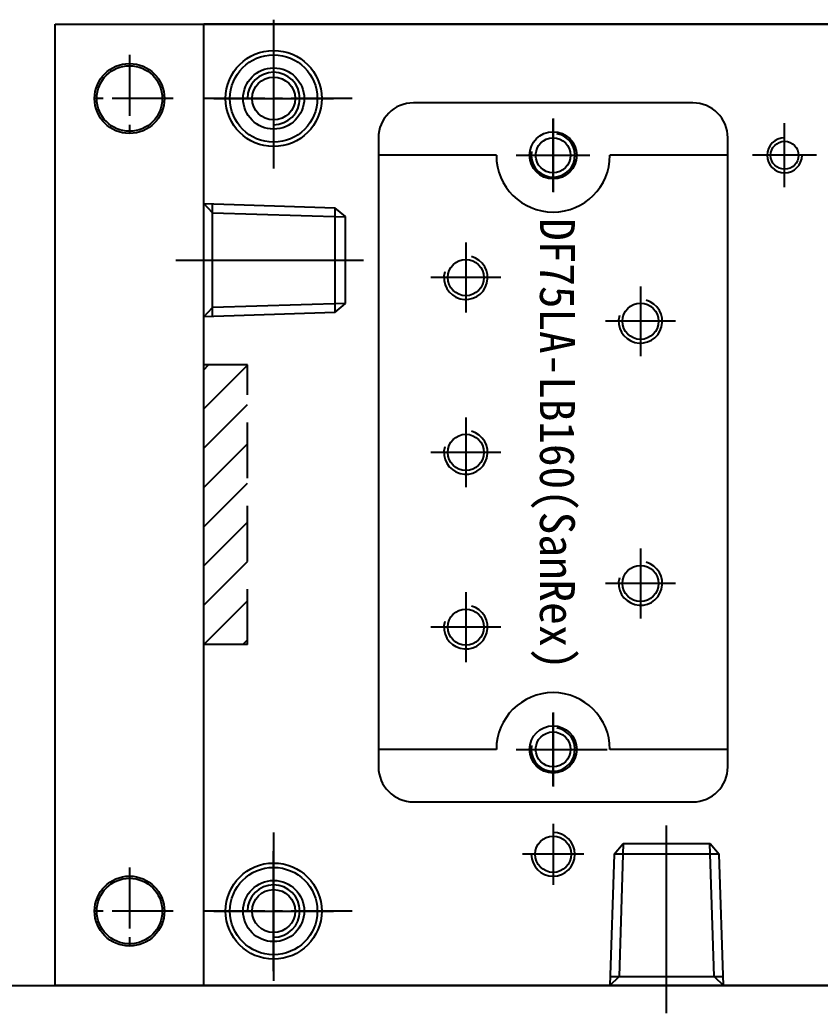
# Model space of a CAD drawing. Header units: millimetres. Extents: x 24815 to 37207, y -9299 to 5469.
# Drawn here: x 34457.1 to 34548.7, y 236.1 to 349.8 of the extents above; entities that cross this region are included whole.
import ezdxf

# ---------------------------------------------------------------- set-up
doc = ezdxf.new("R2010")
doc.units = ezdxf.units.MM
for name, pattern in [('CENTER', [50.8, 31.75, -6.35, 6.35, -6.35]), ('CENTER1', [10, 7, -1, 1, -1]), ('CENTERX2', [101.6, 63.5, -12.7, 12.7, -12.7]), ('HIDDENX2', [19.05, 12.7, -6.35])]:
    doc.linetypes.add(name, pattern=pattern)
doc.layers.add('case', color=3, linetype='Continuous', lineweight=30)
for name, color, linetype in [('CENTER', 1, 'CENTER'), ('CL', 1, 'CENTER'), ('FL', 3, 'Continuous')]:
    doc.layers.add(name, color=color, linetype=linetype)
doc.styles.add('HAN', font='')
doc.styles.get('HAN').set_extended_font_data('GulimChe')

# ---------------------------------------------------------------- blocks, each defined once
blk = doc.blocks.new('A$C5A2C6DAD')
h = blk.add_hatch()
h.set_pattern_fill('ANSI31', color=256, style=0)
h.set_pattern_definition([(225, (9257.695, 3044.853), (2.245064, -2.245064), [])])
h.paths.add_polyline_path([(7.98, -81.5), (2.98, -81.5), (2.98, -48.5), (7.98, -48.5)])
h.paths.add_polyline_path([(2.98, -11.5), (7.98, -11.5), (7.98, -44.5), (2.98, -44.5)])
h.paths.add_polyline_path([(-205, -46.5), (-200, -46.5), (-200, -62.5), (-205, -62.5)])
h.paths.add_polyline_path([(-200, -46.5), (-205, -46.5), (-205, -30.5), (-200, -30.5)])
at = {"color": 1}
for p, q in [((8, 8.5), (-205, 8.5)), ((-205, -101.5), (-205, 8.5)), ((8, -101.5), (8, 8.5)), ((8, -101.5), (-205, -101.5))]:
    blk.add_line(p, q, dxfattribs=at)
for p, q in [((-197, 6.86), (-197, -6.86)), ((0, 6.86), (0, -6.86)), ((-125, -4.19), (-125, 4.19)), ((-77, -4.19), (-77, 4.19)), ((-62, -4.19), (-62, 4.19)), ((-14, -4.19), (-14, 4.19)), ((-203.86, 0), (-190.14, 0)), ((-129.19, 0), (-120.81, 0)), ((-81.19, 0), (-72.81, 0)), ((-66.19, 0), (-57.81, 0)), ((-18.19, 0), (-9.81, 0)), ((-6.86, 0), (6.86, 0)), ((-165, -10.69), (-165, -2.31)), ((-169.19, -6.5), (-160.81, -6.5)), ((-205, -12), (-190, -12.5)), ((-205, -25), (-205, -12)), ((-204, -24.93), (-204, -12.07)), ((-188.78, -13.5), (-190, -12.5)), ((-190, -12.5), (-190, -24.5)), ((-188.78, -23.46), (-188.78, -13.5)), ((-190, -24.5), (-188.78, -23.46)), ((-190, -24.5), (-205, -25)), ((-165, -78.69), (-165, -70.31)), ((-169.19, -74.5), (-158.81, -74.5)), ((-197, -99.86), (-197, -86.14)), ((-158, -86.5), (-156.97, -85.28)), ((-156.97, -85.28), (-147, -85.28)), ((-147, -85.28), (-146, -86.5)), ((0, -99.86), (0, -86.14)), ((-158, -86.5), (-158.5, -101.5)), ((-146, -86.5), (-158, -86.5)), ((-145.5, -101.5), (-146, -86.5)), ((-125, -97.19), (-125, -88.81)), ((-77, -97.19), (-77, -88.81)), ((-62, -97.19), (-62, -88.81)), ((-14, -97.19), (-14, -88.81)), ((-203.86, -93), (-190.14, -93)), ((-129.19, -93), (-120.81, -93)), ((-81.19, -93), (-72.81, -93)), ((-66.19, -93), (-57.81, -93)), ((-18.19, -93), (-9.81, -93)), ((-6.86, -93), (6.86, -93)), ((-158.44, -100.5), (-145.57, -100.5)), ((-158.5, -101.5), (-145.5, -101.5))]:
    blk.add_line(p, q)
at = {"color": 1, "linetype": 'CENTERX2'}
blk.add_line((-197, 5.75), (-197, -5.75), dxfattribs=at)
at = {"color": 3}
for p, q in [((-204, -13.07), (-205, -12)), ((-204, -13.07), (-188.78, -13.54)), ((-188.78, -23.46), (-204, -23.93)), ((-205, -25), (-204, -23.93)), ((-156.97, -85.28), (-157.44, -100.5)), ((-146.57, -100.5), (-147.04, -85.28)), ((-158.5, -101.5), (-157.44, -100.5)), ((-146.57, -100.5), (-145.5, -101.5))]:
    blk.add_line(p, q, dxfattribs=at)
at = {"linetype": 'HIDDENX2', "ltscale": 0.5}
for p, q in [((8, -11.5), (3, -11.5)), ((3, -44.5), (3, -11.5)), ((-200, -30.5), (-205, -30.5)), ((-200, -62.5), (-200, -30.5)), ((8, -44.5), (3, -44.5)), ((8, -48.5), (3, -48.5)), ((3, -48.5), (3, -81.5)), ((-200, -62.5), (-205, -62.5)), ((8, -81.5), (3, -81.5))]:
    blk.add_line(p, q, dxfattribs=at)
at = {"color": 1, "linetype": 'CENTER', "ltscale": 3}
for p, q in [((-208.18, -18.5), (-186.71, -18.5)), ((-152, -104.68), (-152, -83.21))]:
    blk.add_line(p, q, dxfattribs=at)
at = {"color": 1}
for centre, radius in [((-197, 0), 5.5), ((0, 0), 5.5), ((-197, 0), 3.5), ((0, 0), 3.5), ((-197, -93), 5.5), ((0, -93), 5.5), ((-197, -93), 3.5), ((0, -93), 3.5)]:
    blk.add_circle(centre, radius, dxfattribs=at)
at = {"color": 3}
for centre, radius in [((-125, 0), 2.5), ((-77, 0), 2.5), ((-62, 0), 2.5), ((-14, 0), 2.5), ((-165, -6.5), 2), ((-138.5, -6.5), 1.6), ((-165, -74.5), 2), ((-125, -93), 2.5), ((-77, -93), 2.5), ((-62, -93), 2.5), ((-14, -93), 2.5)]:
    blk.add_circle(centre, radius, dxfattribs=at)
blk.add_circle((-165, -86.5), 2.07)
for centre, radius in [((-125, 0), 3), ((-77, 0), 3), ((-62, 0), 3), ((-14, 0), 3), ((-138.5, -6.5), 2), ((-125, -93), 3), ((-77, -93), 3), ((-62, -93), 3), ((-14, -93), 3)]:
    blk.add_arc(centre, radius, 90, 0)
at = {"color": 0}
for centre in [(-165, -6.5), (-165, -74.5)]:
    blk.add_arc(centre, 2.5, 170, 80, dxfattribs=at)
at = {"layer": 'CENTER', "linetype": 'CENTER', "ltscale": 3}
for p, q in [((-138.5, -10.16), (-138.5, -2.84)), ((-134.84, -6.5), (-142.16, -6.5))]:
    blk.add_line(p, q, dxfattribs=at)
at = {"layer": 'CL'}
for p, q in [((-165, -83), (-165, -90)), ((-161.5, -86.5), (-168.5, -86.5))]:
    blk.add_line(p, q, dxfattribs=at)
at = {"layer": 'FL'}
blk.add_arc((-165, -86.5), 2.5, 180, 90, dxfattribs=at)
blk = doc.blocks.new('A$C27B62AE4')
at = {"color": 161}
for p, q in [((21.14, 26.7, 0), (-50.86, 26.7, 0)), ((-48.86, 26.7, 0), (-48.86, 13.2, 0)), ((19.14, 26.7, 0), (19.14, 13.2, 0)), ((-54.86, 22.7, 0), (-54.86, -9.3, 0)), ((25.14, -9.3, 0), (25.14, 22.7, 0)), ((-48.86, 0.2, 0), (-48.86, -13.3, 0)), ((19.14, 0.2, 0), (19.14, -13.3, 0)), ((-50.86, -13.3, 0), (21.14, -13.3, 0))]:
    blk.add_line(p, q, dxfattribs=at)
at = {"color": 1, "linetype": 'CENTER'}
for p, q in [((-29.86, 20.7, 0), (-29.86, 12.7, 0)), ((0.14, 20.7, 0), (0.14, 12.7, 0)), ((-33.86, 16.7, 0), (-25.86, 16.7, 0)), ((-3.86, 16.7, 0), (4.14, 16.7, 0)), ((-48.86, 2.48, 0), (-48.86, 10.92, 0)), ((19.14, 2.48, 0), (19.14, 10.92, 0)), ((-53.08, 6.7, 0), (-44.63, 6.7, 0)), ((14.92, 6.7, 0), (23.37, 6.7, 0)), ((-34.86, 0.7, 0), (-34.86, -7.3, 0)), ((-14.86, 0.7, 0), (-14.86, -7.3, 0)), ((5.14, 0.7, 0), (5.14, -7.3, 0)), ((-38.86, -3.3, 0), (-30.86, -3.3, 0)), ((-18.86, -3.3, 0), (-10.86, -3.3, 0)), ((1.14, -3.3, 0), (9.14, -3.3, 0))]:
    blk.add_line(p, q, dxfattribs=at)
for centre in [(-29.86, 16.7, 0), (0.14, 16.7, 0), (-34.86, -3.3, 0), (-14.86, -3.3, 0), (5.14, -3.3, 0)]:
    blk.add_circle(centre, 2.07)
at = {"color": 161}
for centre in [(-48.86, 6.7, 0), (19.14, 6.7, 0)]:
    blk.add_circle(centre, 2.7, dxfattribs=at)
for centre, radius, start, end in [((-50.86, 22.7, 0), 4, 90, 180), ((21.14, 22.7, 0), 4, 0, 90), ((-48.86, 6.7, 0), 6.5, 270, 90), ((19.14, 6.7, 0), 6.5, 90, 270), ((-50.86, -9.3, 0), 4, 180, 270), ((21.14, -9.3, 0), 4, 270, 0)]:
    blk.add_arc(centre, radius, start, end, dxfattribs=at)
at = {"color": 3}
for centre in [(-29.86, 16.7, 0), (0.14, 16.7, 0), (-34.86, -3.3, 0), (-14.86, -3.3, 0), (5.14, -3.3, 0)]:
    blk.add_arc(centre, 2.5, 255, 165, dxfattribs=at)
at = {"color": 2, "style": 'HAN'}
blk.add_text('DF75LA-LB160(SanRex)', height=4, dxfattribs=at).set_placement((-41.67, 5.19, 0))
blk = doc.blocks.new('A$C2A0E6E33')
blk.add_blockref('A$C5A2C6DAD', (197, 0))
at = {"rotation": 270}
blk.add_blockref('A$C27B62AE4', (25.3, -55.36, 0), dxfattribs=at)
blk = doc.blocks.new('A$C25FC4D7C')
blk.add_circle((0, 0), 2.46)
at = {"layer": 'CL'}
for p, q in [((0, 4), (0, -4)), ((-4, 0), (4, 0))]:
    blk.add_line(p, q, dxfattribs=at)
at = {"layer": 'FL'}
blk.add_arc((0, 0), 3, 270, 180, dxfattribs=at)
blk = doc.blocks.new('A$C27F636C6')
at = {"color": 1, "linetype": 'CENTER1'}
for p, q in [((-229.5, 5), (-229.5, -5)), ((0.5, 5), (0.5, -5)), ((-224.5, 0), (-234.5, 0)), ((5.5, 0), (-4.5, 0)), ((-229.5, -88), (-229.5, -98)), ((0.5, -88), (0.5, -98)), ((-224.5, -93), (-234.5, -93)), ((5.5, -93), (-4.5, -93))]:
    blk.add_line(p, q, dxfattribs=at)
at = {"color": 32}
blk.add_lwpolyline([(-238, 8.5), (9, 8.5), (9, -101.5), (-238, -101.5)], close=True, dxfattribs=at)
for centre in [(-229.5, 0), (0.5, 0), (-229.5, -93), (0.5, -93)]:
    blk.add_circle(centre, 3.75, dxfattribs=at)
for p in [(-213, 0), (-16, 0), (-213, -93), (-16, -93)]:
    blk.add_blockref('A$C25FC4D7C', p)
blk = doc.blocks.new('A$C4C521A20')
at = {"color": 1, "linetype": 'CENTER1', "lineweight": -3}
for p, q in [((-222, 110.5), (-222, 92.5)), ((-222, 17.5), (-222, -0.5))]:
    blk.add_line(p, q, dxfattribs=at)
at = {"color": 1, "linetype": 'CENTER1'}
for p, q in [((-213, 101.5), (-231, 101.5)), ((-213, 8.5), (-231, 8.5))]:
    blk.add_line(p, q, dxfattribs=at)
at = {"layer": 'case', "color": 3, "lineweight": -3}
blk.add_line((-345, 0), (0, 0), dxfattribs=at)
for centre, radius in [((-222, 101.5), 5), ((-238.5, 101.5), 4), ((-222, 8.5), 5), ((-238.5, 8.5), 4)]:
    blk.add_circle(centre, radius, dxfattribs=at)
blk = doc.blocks.new('A$C55C54E2F')
for name, p in [('A$C4C521A20', (-145, -545)), ('A$C27F636C6', (-154, -443.5)), ('A$C2A0E6E33', (-367, -443.5))]:
    blk.add_blockref(name, p)

msp = doc.modelspace()

# ---------------------------------------------------------------- block references
msp.add_blockref('A$C55C54E2F', (34853.123, 784.29))

doc.saveas('drawing.dxf')
